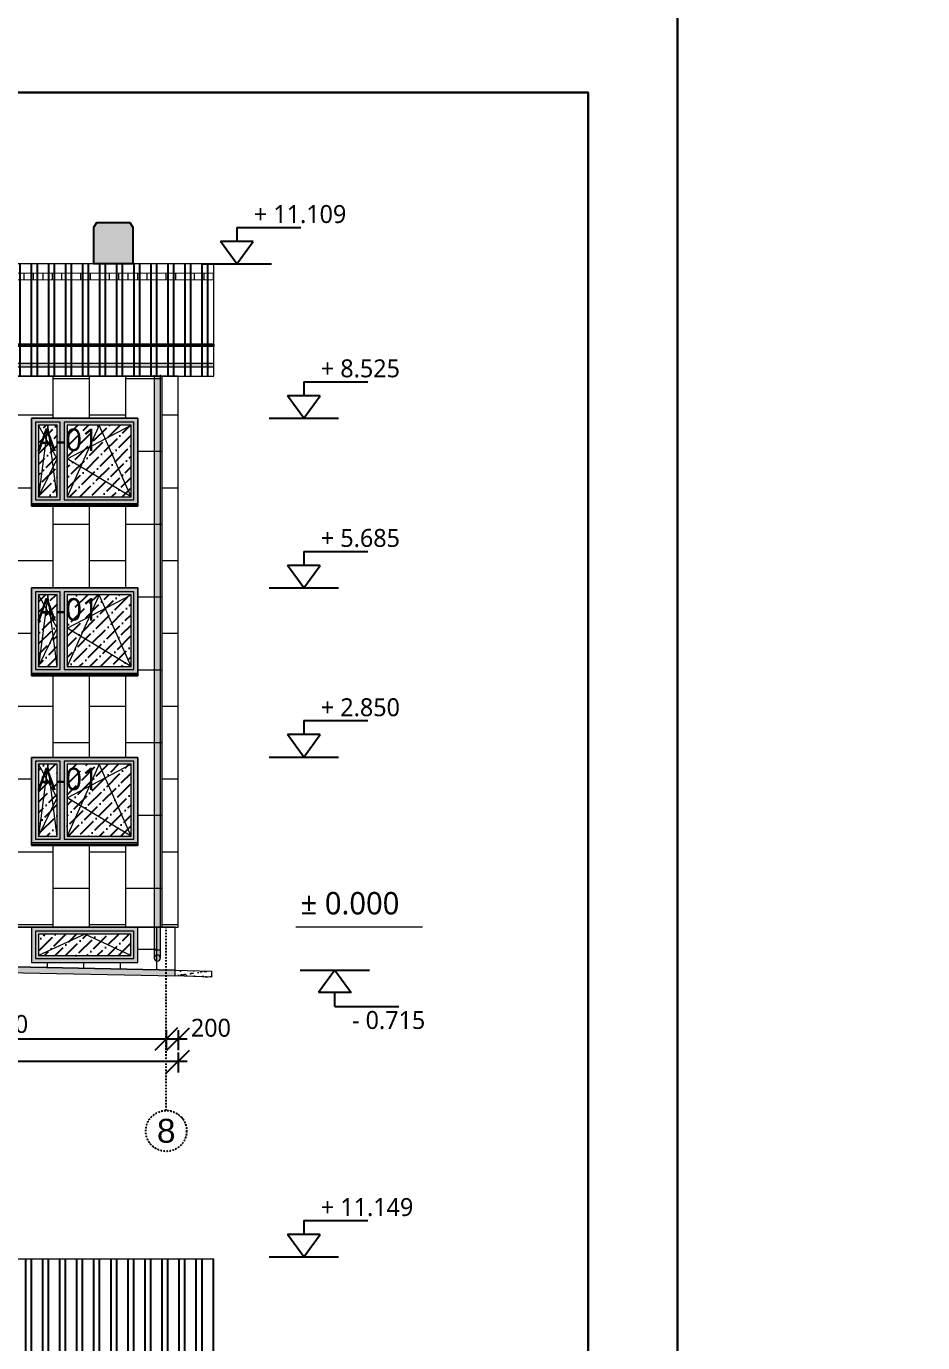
# Model space of a CAD drawing. Header units: millimetres. Extents: x 83708 to 840243643, y 645190 to 956201.
# Drawn here: x 354340 to 369355, y 800114 to 822158 of the extents above; entities that cross this region are included whole.
import ezdxf
from ezdxf import colors
from ezdxf.entities.mleader import LeaderData, LeaderLine
from ezdxf.math import Vec2, Vec3

# ---------------------------------------------------------------- set-up
doc = ezdxf.new("R2010")
doc.units = ezdxf.units.MM
doc.header["$PDMODE"] = 2
doc.header["$PDSIZE"] = 5
doc.linetypes.add('DASHDOTX2', pattern=[50.8, 25.4, -12.7, 0, -12.7])
for name, color, linetype in [('!ESP_Avatäited plaanil', 7, 'Continuous'), ('!ESP_Mõõt', 252, 'Continuous'), ('!ESP_Tekst', 7, 'Continuous'), ('!ESP_Teljed', 30, 'DASHDOTX2'), ('!ESP_Viited', 7, 'Continuous')]:
    doc.layers.add(name, color=color, linetype=linetype)
for name, color, linetype, lineweight in [('!ESP_AVATÄITED VAADETEL', 7, 'Continuous', 9), ('!ESP_Fassaad', 7, 'Continuous', 9), ('!ESP_Konstruktsioon lõikes', 7, 'Continuous', 30), ('!ESP_Tsementkiudplaat', 9, 'Continuous', 0), ('OL.OL. KOSTRUKTSIOONID', 7, 'Continuous', 0)]:
    doc.layers.add(name, color=color, linetype=linetype, lineweight=lineweight)
doc.layers.add('!ESP_no_print', color=252, linetype='Continuous', plot=False)
doc.layers.add('!ESP_Värvitoon_RR23', color=7, linetype='Continuous', true_color=0x45494e)
doc.layers.add('!ESP_Värvitoon_tumehall', color=7, linetype='Continuous', true_color=0x45494e)
doc.styles.add('Annotative', font='malgunsl.ttf', dxfattribs={"height": 2})
doc.styles.add('Arial', font='arial.ttf')
doc.dimstyles.new('Annotative', dxfattribs={"dimtxt": 2.5, "dimasz": 2.5, "dimexe": 1.25, "dimexo": 0.625, "dimtad": 1, "dimdec": 0, "dimrnd": 5, "dimtxsty": 'Annotative', "dimblk": 'OBLIQUE', "dimcen": 0, "dimdle": 1, "dimadec": 0, "dimazin": 0, "dimtfac": 1, "dimtdec": 0, "dimtmove": 0, "dimatfit": 3, "dimfxl": 1, "dimfxlon": 1, "dimarcsym": 1})

# ---------------------------------------------------------------- blocks, each defined once
blk = doc.blocks.new('A$Cccaf8551')
at = {"layer": '!ESP_Teljed'}
for points in [[(0, -3120), (0, 0)], [(5455, -3120), (5455, 0)], [(8175, -3120), (8175, 0)], [(21270, -3120), (21270, 0)], [(31760, -3120), (31760, 0)], [(34480, -3120), (34480, 0)], [(40000, -3120), (40000, 0)], [(18550, -3120), (18550, 0)]]:
    blk.add_lwpolyline(points, dxfattribs=at)
for centre in [(57, -3462), (5455, -3462), (8175, -3462), (18550, -3462), (21270, -3462), (31760, -3462), (34480, -3462), (40000, -3462)]:
    blk.add_circle(centre, 342, dxfattribs=at)
at = {"layer": '!ESP_Teljed', "char_height": 400, "width": 684.66, "attachment_point": 5, "style": 'Arial'}
for s, insert in [('{\\fArial|b0|i0|c186|p34;1}', (57, -3462)), ('2', (5455, -3462)), ('3', (8175, -3462)), ('4', (18550, -3462)), ('5', (21270, -3462)), ('6', (31760, -3462)), ('7', (34480, -3462)), ('8', (40000, -3462))]:
    blk.add_mtext(s, dxfattribs=dict(at, insert=insert))
blk = doc.blocks.new('väikeaken')
at = {"linetype": 'ByBlock'}
blk.add_wipeout([(-54592, 228105), (-56372, 228105), (-56372, 226630), (-54592, 226630)], dxfattribs=at)
blk.add_wipeout([(-54592, 228105), (-56372, 228105), (-56372, 226630), (-54592, 226630)])
blk.add_wipeout([(-56372, 228105), (-54592, 228105), (-54592, 226630), (-56372, 226630)], dxfattribs=at)
blk.add_wipeout([(-54592, 228105), (-56372, 228105), (-56372, 226630), (-54592, 226630)])
at = {"layer": '!ESP_Värvitoon_tumehall'}
h = blk.add_hatch(color=256, dxfattribs=at)
h.dxf.hatch_style = 1
h.paths.add_polyline_path([(-54592, 228105), (-56372, 228105), (-56372, 226673), (-54592, 226673)])
h.paths.add_polyline_path([(-54657, 228040), (-54657, 226738), (-55827, 226738), (-55827, 228040)], flags=16)
h.paths.add_polyline_path([(-54707, 227990), (-54707, 226788), (-55777, 226788), (-55777, 227990)], flags=0)
h.paths.add_polyline_path([(-55892, 228040), (-55892, 226738), (-56307, 226738), (-56307, 228040)], flags=16)
h.paths.add_polyline_path([(-55942, 227990), (-55942, 226788), (-56257, 226788), (-56257, 227990)], flags=0)
h.paths.add_polyline_path([(-56100, 227990), (-56051, 227622), (-55942, 227427), (-56257, 226788)], flags=0)
h.paths.add_polyline_path([(-55242, 227990), (-54707, 226788), (-55777, 227427), (-55406, 227622)], flags=0)
h = blk.add_hatch(color=256, dxfattribs=at)
h.dxf.hatch_style = 1
h.paths.add_polyline_path([(-55892, 228040), (-56307, 228040), (-56307, 226738), (-55892, 226738)])
h.paths.add_polyline_path([(-55942, 227990), (-55942, 226788), (-56257, 226788), (-56257, 227990)], flags=16)
h.paths.add_polyline_path([(-54657, 228040), (-55827, 228040), (-55827, 226738), (-54657, 226738)])
h.paths.add_polyline_path([(-54707, 227990), (-54707, 226788), (-55777, 226788), (-55777, 227990)], flags=16)
h = blk.add_hatch(color=256, dxfattribs=at)
h.dxf.hatch_style = 1
h.paths.add_polyline_path([(-54592, 226673), (-56372, 226673), (-56372, 226644), (-54592, 226644)])
h.paths.add_polyline_path([(-54592, 226644), (-56372, 226644), (-56372, 226630), (-54592, 226630)])
h = blk.add_hatch()
h.set_pattern_fill('ANSI36', color=256, scale=1000)
h.set_pattern_definition([(45, (-56312.02, 226834.15), (66.291, 243.068), [312.5, -62.5, 0, -62.5])])
h.paths.add_polyline_path([(-56257, 227990), (-55942, 227990), (-55942, 226789), (-56257, 226788)])
h.paths.add_polyline_path([(-55777, 227990), (-54707, 227990), (-54707, 226788), (-55777, 226788)])
at = {"layer": '!ESP_AVATÄITED VAADETEL'}
for points in [[(-54592, 226630), (-56372, 226630), (-56372, 228105), (-54592, 228105)], [(-56372, 226630), (-54592, 226630), (-54592, 228105), (-56372, 228105)], [(-56372, 226644), (-54592, 226644), (-54592, 228105), (-56372, 228105)], [(-56372, 226673), (-54592, 226673), (-54592, 228105), (-56372, 228105)], [(-56307, 226738), (-55892, 226738), (-55892, 228040), (-56307, 228040)], [(-56257, 226788), (-55942, 226788), (-55942, 227990), (-56257, 227990)], [(-55827, 226738), (-54657, 226738), (-54657, 228040), (-55827, 228040)], [(-55777, 226788), (-54707, 226788), (-54707, 227990), (-55777, 227990)], [(-56372, 226644), (-54592, 226644), (-54592, 226673), (-56372, 226673)], [(-56372, 226630), (-54592, 226630), (-54592, 226644), (-56372, 226644)]]:
    blk.add_lwpolyline(points, close=True, dxfattribs=at)
for points in [[(-56257, 226788), (-55942, 227427), (-56257, 227990)], [(-55942, 226788), (-56100, 227990), (-56257, 226788)]]:
    blk.add_lwpolyline(points, dxfattribs=at)
at = {"layer": '!ESP_AVATÄITED VAADETEL', "ltscale": 15}
for points in [[(-54707, 226788), (-55242, 227990), (-55777, 226788)], [(-54707, 226788), (-55777, 227427), (-54707, 227990)]]:
    blk.add_lwpolyline(points, dxfattribs=at)
blk = doc.blocks.new('A$Cbcc0dcf3')
at = {"linetype": 'ByBlock'}
blk.add_wipeout([(0, 0), (1780, 0), (1780, -590), (0, -590)], dxfattribs=at)
at = {"layer": '!ESP_AVATÄITED VAADETEL'}
blk.add_lwpolyline([(0, 0), (0, -590), (1780, -590), (1780, 0)], close=True, dxfattribs=at)
blk.add_wipeout([(1780, 0), (0, 0), (0, -590), (1780, -590)])
at = {"layer": '!ESP_Värvitoon_tumehall'}
h = blk.add_hatch(color=256, dxfattribs=at)
h.dxf.hatch_style = 1
h.paths.add_polyline_path([(1780, 0), (0, 0), (0, -590), (1780, -590)])
h.paths.add_polyline_path([(1714, -66), (1714, -524), (66, -524), (66, -66)], flags=16)
h.paths.add_polyline_path([(1664, -116), (1664, -474), (116, -474), (116, -116)], flags=0)
h = blk.add_hatch(color=256, dxfattribs=at)
h.dxf.hatch_style = 1
h.paths.add_polyline_path([(1714, -66), (66, -66), (66, -524), (1714, -524)])
h.paths.add_polyline_path([(1664, -116), (1664, -474), (116, -474), (116, -116)], flags=16)
h = blk.add_hatch()
h.set_pattern_fill('ANSI36', color=256, scale=1000)
h.set_pattern_definition([(45, (564, -1272.17), (66.291, 243.068), [312.5, -62.5, 0, -62.5])])
h.paths.add_polyline_path([(1664, -116), (116, -116), (116, -474), (1664, -474)])
at = {"layer": '!ESP_AVATÄITED VAADETEL'}
for points in [[(1780, 0), (0, 0), (0, -590), (1780, -590)], [(1714, -66), (66, -66), (66, -524), (1714, -524)], [(1664, -116), (116, -116), (116, -474), (1664, -474)]]:
    blk.add_lwpolyline(points, close=True, dxfattribs=at)
blk.add_lwpolyline([(1664, -474), (890, -116), (116, -474)], dxfattribs=at)
blk = doc.blocks.new('*U930')
at = {"color": 150, "linetype": 'Continuous'}
blk.add_line((0, 0), (-7.75, 0), dxfattribs=at)
at = {"color": 251, "linetype": 'Continuous'}
for p, q in [((-3.88, 0), (-5.7, -2.51)), ((-3.88, 0), (-2.05, -2.51)), ((-5.7, -2.51), (-2.05, -2.51)), ((-3.88, -4.07), (-3.88, -2.51)), ((-3.88, -4.07), (-11.02, -4.07))]:
    blk.add_line(p, q, dxfattribs=at)
at = {"color": 7, "style": 'Annotative'}
blk.add_attdef('-KÕRGUSMÄRK', (-5.79, -6.57), '', height=2, dxfattribs=at)
blk = doc.blocks.new('*U933')
at = {"color": 251, "linetype": 'Continuous'}
for p, q in [((-3.88, 4.07), (-11.02, 4.07)), ((-3.88, 4.07), (-3.88, 2.51)), ((-3.88, 0), (-5.7, 2.51)), ((-5.7, 2.51), (-2.05, 2.51)), ((-3.88, 0), (-2.05, 2.51))]:
    blk.add_line(p, q, dxfattribs=at)
at = {"color": 150, "linetype": 'Continuous'}
blk.add_line((0, 0), (-7.75, 0), dxfattribs=at)
at = {"color": 7, "style": 'Annotative'}
blk.add_attdef('+KÕRGUSMÄRK', (-5.79, 4.57), '', height=2, dxfattribs=at)
blk = doc.blocks.new('*U936')
at = {"color": 251, "linetype": 'Continuous'}
for p, q in [((-3.88, 4.07), (-11.02, 4.07)), ((-3.88, 4.07), (-3.88, 2.51)), ((-3.88, 0), (-5.7, 2.51)), ((-5.7, 2.51), (-2.05, 2.51)), ((-3.88, 0), (-2.05, 2.51))]:
    blk.add_line(p, q, dxfattribs=at)
at = {"color": 150, "linetype": 'Continuous'}
blk.add_line((0, 0), (-7.75, 0), dxfattribs=at)
at = {"color": 7, "style": 'Annotative'}
blk.add_attdef('+KÕRGUSMÄRK', (-5.79, 4.57), '', height=2, dxfattribs=at)
blk = doc.blocks.new('*U939')
at = {"color": 251, "linetype": 'Continuous'}
for p, q in [((-3.88, 4.07), (-11.02, 4.07)), ((-3.88, 4.07), (-3.88, 2.51)), ((-3.88, 0), (-5.7, 2.51)), ((-5.7, 2.51), (-2.05, 2.51)), ((-3.88, 0), (-2.05, 2.51))]:
    blk.add_line(p, q, dxfattribs=at)
at = {"color": 150, "linetype": 'Continuous'}
blk.add_line((0, 0), (-7.75, 0), dxfattribs=at)
at = {"color": 7, "style": 'Annotative'}
blk.add_attdef('+KÕRGUSMÄRK', (-5.79, 4.57), '', height=2, dxfattribs=at)
blk = doc.blocks.new('*U942')
at = {"color": 251, "linetype": 'Continuous'}
for p, q in [((-3.88, 4.07), (-11.02, 4.07)), ((-3.88, 4.07), (-3.88, 2.51)), ((-3.88, 0), (-5.7, 2.51)), ((-5.7, 2.51), (-2.05, 2.51)), ((-3.88, 0), (-2.05, 2.51))]:
    blk.add_line(p, q, dxfattribs=at)
at = {"color": 150, "linetype": 'Continuous'}
blk.add_line((0, 0), (-7.75, 0), dxfattribs=at)
at = {"color": 7, "style": 'Annotative'}
blk.add_attdef('+KÕRGUSMÄRK', (-5.79, 4.57), '', height=2, dxfattribs=at)
blk = doc.blocks.new('*U948')
at = {"color": 251, "linetype": 'Continuous'}
for p, q in [((-3.88, 4.07), (-11.02, 4.07)), ((-3.88, 4.07), (-3.88, 2.51)), ((-3.88, 0), (-5.7, 2.51)), ((-5.7, 2.51), (-2.05, 2.51)), ((-3.88, 0), (-2.05, 2.51))]:
    blk.add_line(p, q, dxfattribs=at)
at = {"color": 150, "linetype": 'Continuous'}
blk.add_line((0, 0), (-7.75, 0), dxfattribs=at)
at = {"color": 7, "style": 'Annotative'}
blk.add_attdef('+KÕRGUSMÄRK', (-5.79, 4.57), '', height=2, dxfattribs=at)
blk = doc.blocks.new('_Oblique')
at = {"color": 0, "linetype": 'ByBlock', "lineweight": -2}
blk.add_line((-0.5, -0.5), (0.5, 0.5), dxfattribs=at)
blk = doc.blocks.new('*D978')
at = {"layer": '!ESP_Mõõt', "color": 0, "lineweight": -2, "transparency": 16777216}
for p, q in [((351164, 805350), (351164, 805013)), ((356684, 805350), (356684, 805013)), ((351014, 805200), (356834, 805200))]:
    blk.add_line(p, q, dxfattribs=at)
at = {"layer": 'Defpoints', "color": 0, "transparency": 16777216}
for p in [(351164, 805999), (356684, 805763), (356684, 805200)]:
    blk.add_point(p, dxfattribs=at)
at = {"layer": '!ESP_Mõõt', "color": 0, "lineweight": -2, "transparency": 16777216, "xscale": 375, "yscale": 375, "zscale": 375, "rotation": 180}
blk.add_blockref('_Oblique', (351164, 805200), dxfattribs=at)
at = {"layer": '!ESP_Mõõt', "color": 0, "lineweight": -2, "transparency": 16777216, "xscale": 375, "yscale": 375, "zscale": 375}
blk.add_blockref('_Oblique', (356684, 805200), dxfattribs=at)
at = {"layer": '!ESP_Mõõt', "color": 0, "transparency": 16777216, "insert": (353924, 805449), "char_height": 300, "attachment_point": 5, "style": 'Annotative'}
blk.add_mtext('5520', dxfattribs=at)
blk = doc.blocks.new('*D979')
at = {"layer": '!ESP_Mõõt', "color": 0, "lineweight": -2, "transparency": 16777216}
for p, q in [((357034, 804824), (316334, 804824)), ((316484, 804974), (316484, 804636)), ((356884, 804974), (356884, 804636))]:
    blk.add_line(p, q, dxfattribs=at)
at = {"layer": 'Defpoints', "color": 0, "transparency": 16777216}
for p in [(316484, 806746), (356884, 806746), (316484, 804824)]:
    blk.add_point(p, dxfattribs=at)
at = {"layer": '!ESP_Mõõt', "color": 0, "lineweight": -2, "transparency": 16777216, "xscale": 375, "yscale": 375, "zscale": 375, "rotation": 180}
blk.add_blockref('_Oblique', (316484, 804824), dxfattribs=at)
at = {"layer": '!ESP_Mõõt', "color": 0, "lineweight": -2, "transparency": 16777216, "xscale": 375, "yscale": 375, "zscale": 375}
blk.add_blockref('_Oblique', (356884, 804824), dxfattribs=at)
at = {"layer": '!ESP_Mõõt', "color": 0, "transparency": 16777216, "insert": (336684, 805072), "char_height": 300, "attachment_point": 5, "style": 'Annotative'}
blk.add_mtext('40400', dxfattribs=at)
blk = doc.blocks.new('*D981')
at = {"layer": '!ESP_Mõõt', "color": 0, "lineweight": -2, "transparency": 16777216}
for p, q in [((356684, 805350), (356684, 805013)), ((356884, 805350), (356884, 805013)), ((356534, 805200), (357034, 805200))]:
    blk.add_line(p, q, dxfattribs=at)
at = {"layer": 'Defpoints', "color": 0, "transparency": 16777216}
for p in [(356884, 806746), (356684, 805763), (356884, 805200)]:
    blk.add_point(p, dxfattribs=at)
at = {"layer": '!ESP_Mõõt', "color": 0, "lineweight": -2, "transparency": 16777216, "xscale": 375, "yscale": 375, "zscale": 375, "rotation": 180}
blk.add_blockref('_Oblique', (356684, 805200), dxfattribs=at)
at = {"layer": '!ESP_Mõõt', "color": 0, "lineweight": -2, "transparency": 16777216, "xscale": 375, "yscale": 375, "zscale": 375}
blk.add_blockref('_Oblique', (356884, 805200), dxfattribs=at)
at = {"layer": '!ESP_Mõõt', "color": 0, "transparency": 16777216, "insert": (357432, 805386), "char_height": 300, "attachment_point": 5, "style": 'Annotative'}
blk.add_mtext('200', dxfattribs=at)
blk = doc.blocks.new('A$C98751b2c')
at = {"layer": '!ESP_Värvitoon_tumehall'}
h = blk.add_hatch(color=256, dxfattribs=at)
h.dxf.hatch_style = 1
h.paths.add_polyline_path([(41600, 381), (0, 381), (0, 359), (41600, 359)])
h = blk.add_hatch(color=256, dxfattribs=at)
h.dxf.hatch_style = 1
h.paths.add_polyline_path([(41600, 0), (41600, 59), (0, 59), (0, 0)])
at = {"layer": '!ESP_Fassaad'}
for points in [[(41600, 0), (41600, 59), (0, 59), (0, 0)], [(41600, 0), (0, 0)]]:
    blk.add_lwpolyline(points, dxfattribs=at)
blk.add_lwpolyline([(0, 359), (41600, 359), (41600, 381), (0, 381)], close=True)
blk = doc.blocks.new('A$Caf321434')
at = {"layer": '!ESP_Värvitoon_tumehall'}
h = blk.add_hatch(color=256, dxfattribs=at)
h.dxf.hatch_style = 1
h.paths.add_polyline_path([(46, -9821, 1), (-54, -9821, 1)])
h.paths.add_polyline_path([(46, -9821), (46, -9687), (-54, -9687), (-54, -9728), (-54, -9821, -1)])
h.paths.add_polyline_path([(-54, -9687), (46, -9687), (46, -1205), (46, -449), (46, -59, -0.383483), (-54, -52), (-54, -373), (-54, -1129)])
at = {"layer": '!ESP_Fassaad'}
for points in [[(-54, -52), (-54, -373), (-54, -1129), (-54, -9728)], [(46, -59), (46, -449), (46, -1205), (46, -9687)], [(-54, -9687), (46, -9687)], [(46, -9687), (46, -9821)], [(-54, -9728), (-54, -9821)]]:
    blk.add_lwpolyline(points, dxfattribs=at)
at = {"lineweight": 0}
blk.add_circle((-4, -9821), 50, dxfattribs=at)
blk = doc.blocks.new('_Dot')
at = {"color": 0, "linetype": 'ByBlock', "lineweight": -2}
blk.add_line((-0.5, 0), (-1, 0), dxfattribs=at)
at = {"color": 0, "linetype": 'ByBlock', "const_width": 0.5}
blk.add_lwpolyline([(-0.25, 0, 1), (0.25, 0, 1)], format="xyb", close=True, dxfattribs=at)

msp = doc.modelspace()

# ---------------------------------------------------------------- hatches: boundary and pattern name
at = {"layer": '!ESP_Avatäited plaanil'}
h = msp.add_hatch(color=256, dxfattribs=at)
h.dxf.hatch_style = 1
h.set_gradient(color1=(199, 200, 202), color2=(99, 100, 102))
h.paths.add_polyline_path([(356121.7, 818178.9), (355471.7, 818178.9), (355471.7, 818792.4), (355521.7, 818872.4), (356071.7, 818872.4), (356121.7, 818792.4)])
at = {"layer": '!ESP_Tsementkiudplaat', "true_color": 0xc7c8ca}
h = msp.add_hatch(dxfattribs=at)
h.set_pattern_fill('AR-B816', color=9, scale=3, angle=90)
h.paths.add_polyline_path([(356883.7, 816300.9), (316483.7, 816300.9), (316483.7, 807069.8), (322138.7, 807069.8), (322138.7, 808556), (322038.9, 808556), (322038.9, 809026), (324958.8, 809026.3), (324958.7, 808556), (324858.8, 808556), (324858.7, 807069.8), (334003.4, 807069.8), (335233.7, 807069.8), (335233.8, 808556), (335133.9, 808556), (335134, 809026), (338053.9, 809026.3), (338053.8, 808556), (337953.8, 808556), (337953.7, 807069.8), (348443.8, 807069.8), (348443.8, 808556), (348343.9, 808556), (348344.1, 809026.2), (351264, 809026.2), (351263.9, 808556), (351163.8, 808556), (351163.8, 807069.8), (356883.7, 807069.8)])
at = {"layer": '!ESP_Tsementkiudplaat', "true_color": 0x939598}
h = msp.add_hatch(dxfattribs=at)
h.set_pattern_fill('AR-B816', color=252, scale=3, angle=90)
h.set_pattern_definition([(90, (-481675.3, -54665.3), (-609.6, 4e-14), []), (180, (-481675.3, -54665.3), (-609.6, -609.6), [609.6, -609.6])])
h.paths.add_polyline_path([(322138.7, 807069.8), (316533.7, 807069.8), (316533.8, 806449.8), (322138.7, 806469.8)])
h.paths.add_polyline_path([(335233.7, 807069.8), (324858.7, 807069.8), (324858.7, 806469.8), (335233.7, 806469.8)])
h.paths.add_polyline_path([(348443.8, 807069.8), (337953.7, 807069.8), (337953.7, 806469.8), (348443.8, 806469.8)])
h.paths.add_polyline_path([(356833.7, 807069.8), (351163.8, 807069.8), (351163.8, 806469.8), (356833.7, 806354.8)])
at = {"layer": '!ESP_Värvitoon_RR23', "true_color": 0x000000}
h = msp.add_hatch(dxfattribs=at)
h.set_pattern_fill('ANSI32', color=18, scale=30, angle=45)
h.set_pattern_definition([(90, (-481675.35, -104995.34), (-285.75, 0), []), (90, (-481580.1, -104900.1), (-285.75, 0), [])])
h.paths.add_polyline_path([(357483.7, 818178.9), (315883.7, 818178.9), (315883.7, 816300.9), (357483.7, 816300.9)])
h = msp.add_hatch(dxfattribs=at)
h.set_pattern_fill('ANSI32', color=18, scale=30, angle=45)
h.paths.add_polyline_path([(357483.7, 801510.2), (315883.7, 801510.2), (315883.7, 799470), (357483.7, 799470)])
at = {"lineweight": 0, "true_color": 0x636466}
h = msp.add_hatch(dxfattribs=at)
h.set_pattern_fill('AR-CONC', color=251)
h.set_pattern_definition([(50, (-481372.53, -149385.34), (182.184669, -15.939086), [19.05, -209.55]), (355, (-481372.53, -149385.34), (-35.243421, 191.056845), [15.24, -167.640584]), (100.451445, (-481357.35, -149386.67), (146.941247, 175.117752), [16.19001, -178.090245]), (46.1842, (-481372.53, -149334.54), (271.07904, -42.042328), [28.575, -314.325]), (96.635558, (-481349.94, -149338.05), (237.404134, 247.426125), [24.285023, -267.13561]), (351.18415, (-481372.53, -149334.54), (237.404134, 247.426125), [22.85997, -251.45973]), (21, (-481347.13, -149347.24), (151.614391, -102.265198), [19.05, -209.55]), (326, (-481347.13, -149347.24), (61.802028, 184.187966), [15.24, -167.64]), (71.451445, (-481334.5, -149355.76), (213.41642, 81.92277), [16.19001, -178.089938]), (37.5, (-481372.53, -149385.34), (3.0886033, 84.555039), [0, -165.608, 0, -170.18, 0, -168.275]), (7.5, (-481372.53, -149385.34), (66.8196625, 100.180575), [0, -97.028, 0, -161.798, 0, -64.135]), (327.5, (-481429.17, -149385.34), (135.590595, -5.728744), [0, -63.5, 0, -198.12, 0, -262.89]), (317.5, (-481454.57, -149385.34), (148.129181, 25.426491), [0, -82.55, 0, -131.572, 0, -186.69])])
h.paths.add_polyline_path([(356833.8, 806354.8), (356833.8, 806254.8), (357441.4, 806234.8), (357441.4, 806334.8)])
at = {"layer": 'OL.OL. KOSTRUKTSIOONID'}
h = msp.add_hatch(dxfattribs=at)
h.set_pattern_fill('LINE', color=256, scale=50, angle=90)
h.set_pattern_definition([(90, (-481675.35, -105062.44), (-158.75, 1e-14), [])])
h.paths.add_polyline_path([(315883.7, 817916), (357483.7, 817914.9), (357483.7, 818020.3), (315883.7, 818021.3)])

# ---------------------------------------------------------------- linework, layer by layer
at = {"layer": '!ESP_Avatäited plaanil'}
msp.add_lwpolyline([(356121.7, 818178.9), (355471.7, 818178.9), (355471.7, 818792.4), (355521.7, 818872.4), (356071.7, 818872.4), (356121.7, 818792.4)], close=True, dxfattribs=at)
at = {"layer": '!ESP_Fassaad'}
for points in [[(315883.7, 816300.9), (357483.7, 816300.9), (357483.7, 818178.9), (315883.7, 818178.9)], [(315883.7, 799470), (357483.7, 799470), (357483.7, 801510.2), (315883.7, 801510.2)]]:
    msp.add_lwpolyline(points, close=True, dxfattribs=at)
for points in [[(357283.7, 818178.9), (351436.5, 818178.9)], [(351163.8, 807069.8), (356883.7, 807069.8), (356883.7, 816300.9), (316483.7, 816300.9), (316483.7, 807069.8), (322128.2, 807069.8)], [(360977.3, 807069.8), (358855.7, 807069.8)], [(356833.8, 806354.8), (357441.4, 806334.8), (357441.4, 806234.8), (356833.8, 806254.8), (356833.8, 806354.8)]]:
    msp.add_lwpolyline(points, dxfattribs=at)
at = {"layer": '!ESP_Konstruktsioon lõikes', "lineweight": 20}
msp.add_lwpolyline([(315883.7, 817916), (357483.7, 817914.9), (357483.7, 818020.3), (315883.7, 818021.3)], close=True, dxfattribs=at)
at = {"layer": '!ESP_no_print'}
for points in [[(302249.6, 778000.6), (365249.6, 778000.6), (365249.6, 822550.6), (302249.6, 822550.6)], [(302249.6, 822550.6), (365249.6, 822550.6), (365249.6, 778000.6), (302249.6, 778000.6)], [(305249.6, 779500.6), (363749.6, 779500.6), (363749.6, 821050.6), (305249.6, 821050.6)], [(305249.6, 821050.6), (363749.6, 821050.6), (363749.6, 779500.6), (305249.6, 779500.6)]]:
    msp.add_lwpolyline(points, close=True, dxfattribs=at)

# ---------------------------------------------------------------- block references
at = {"layer": '!ESP_Mõõt', "linetype": 'Continuous'}
ref = msp.add_blockref('*U933', (357283.7, 818178.9), dxfattribs=dict(at, xscale=-150, yscale=150, zscale=150))
ref.add_attrib('+KÕRGUSMÄRK', '+ 11.109', (358152.4, 818864.4), dxfattribs={"layer": '0', "color": 7, "height": 300, "style": 'Annotative'})
ref = msp.add_blockref('*U936', (358405.9, 815594.8), dxfattribs=dict(at, xscale=-150, yscale=150, zscale=150))
ref.add_attrib('+KÕRGUSMÄRK', '+ 8.525', (359274.6, 816280.3), dxfattribs={"layer": '0', "color": 7, "height": 300, "style": 'Annotative'})
ref = msp.add_blockref('*U939', (358405.9, 812754.8), dxfattribs=dict(at, xscale=-150, yscale=150, zscale=150))
ref.add_attrib('+KÕRGUSMÄRK', '+ 5.685', (359274.6, 813440.3), dxfattribs={"layer": '0', "color": 7, "height": 300, "style": 'Annotative'})
ref = msp.add_blockref('*U942', (358405.9, 809919.8), dxfattribs=dict(at, xscale=-150, yscale=150, zscale=150))
ref.add_attrib('+KÕRGUSMÄRK', '+ 2.850', (359274.6, 810605.3), dxfattribs={"layer": '0', "color": 7, "height": 300, "style": 'Annotative'})
ref = msp.add_blockref('*U930', (358927.4, 806354.8), dxfattribs=dict(at, xscale=-150, yscale=150, zscale=150))
ref.add_attrib('-KÕRGUSMÄRK', '- 0.715', (359796.1, 805367.9), dxfattribs={"layer": '0', "color": 7, "height": 300, "style": 'Annotative'})
ref = msp.add_blockref('*U948', (358405.9, 801550.2), dxfattribs=dict(at, xscale=-150, yscale=150, zscale=150))
ref.add_attrib('+KÕRGUSMÄRK', '+ 11.149', (359274.6, 802235.7), dxfattribs={"layer": '0', "color": 7, "height": 300, "style": 'Annotative'})
at = {"lineweight": 0}
for name, p in [('A$C98751b2c', (315883.7, 816450.4)), ('A$Cccaf8551', (316683.7, 807121.7))]:
    msp.add_blockref(name, p, dxfattribs=at)
at = {"lineweight": 0, "xscale": -1}
msp.add_blockref('A$Caf321434', (356529.4, 816376), dxfattribs=at)

# ---------------------------------------------------------------- texts
at = {"layer": '!ESP_Tekst', "char_height": 375, "style": 'Annotative'}
for s, insert, width, attachment_point in [('{\\fMalgun Gothic Semilight|b0|i0|c0|p34;A-02}', (354676.9, 815416.5), 1016.405, 1), ('%%P 0.000', (359761.6, 807660.8), 5934.326, 2)]:
    msp.add_mtext(s, dxfattribs=dict(at, insert=insert, width=width, attachment_point=attachment_point))

# ---------------------------------------------------------------- dimensions: what is measured, and where the dimension line sits
at = {"layer": '!ESP_Mõõt'}
dim = msp.add_linear_dim(base=(356883.7, 805200.4), p1=(356683.7, 805763), p2=(356883.7, 806745.7), dimstyle='Annotative', dxfattribs=at)
dim.commit()
dim.dimension.update_dxf_attribs({"geometry": '*D981', "text_midpoint": (357432.5, 805136.9), "dimtype": 160})
dim = msp.add_linear_dim(base=(356683.7, 805200.4), p1=(351163.8, 805998.6), p2=(356683.7, 805763), dimstyle='Annotative', dxfattribs=at)
dim.commit()
dim.dimension.update_dxf_attribs({"geometry": '*D978', "text_midpoint": (353923.7, 805449.4)})

# ---------------------------------------------------------------- leaders
at = {"layer": '!ESP_Tekst'}
ml = msp.add_multileader_mtext('Standard', dxfattribs=at)
ml.set_content('TINGMÄRGID:', color=256, style='Annotative')
ml.set_leader_properties()
ml.build(insert=Vec2(0, 0))
ml.multileader.update_dxf_attribs({"leader_type": 0, "has_dogleg": 0, "text_left_attachment_type": 5, "text_right_attachment_type": 5, "dogleg_length": 0.036, "arrow_head_size": 0, "scale": 100})
ctx = ml.context
ctx.base_point, ctx.scale, ctx.char_height, ctx.arrow_head_size, ctx.landing_gap_size, ctx.plane_origin = Vec3(241429.2, 800291.9), 100, 250, 0, 0.9, Vec3(243080.3, 800210.9)
ctx.left_attachment, ctx.right_attachment = 5, 5
notes = []
notes.append((ctx, [(1, (1, 1, 0), (243558, 800291.9), (-1, 0), 3.6, [(0, [(243254.6, 800291.9)], 0, [])])]))
ctx.mtext.insert, ctx.mtext.width, ctx.mtext.flow_direction = Vec3(241430.1, 800642.9), 8400003.837, 5
at = {"layer": '!ESP_Viited'}
ml = msp.add_multileader_mtext('Standard', dxfattribs=at)
ml.set_content('Rõdu \\Pvundamendi  sõlm', color=256, style='Annotative')
ml.set_leader_properties()
ml.build(insert=Vec2(0, 0))
ml.multileader.update_dxf_attribs({"text_left_attachment_type": 5, "text_right_attachment_type": 5, "dogleg_length": 0.5, "arrow_head_size": 250, "scale": 100})
ctx = ml.context
ctx.base_point, ctx.scale, ctx.char_height, ctx.arrow_head_size, ctx.landing_gap_size, ctx.plane_origin = Vec3(253027.6, 801391.7), 100, 250, 250, 0, Vec3(257037.1, 801490.9)
ctx.left_attachment, ctx.right_attachment = 5, 5
notes.append((ctx, [(1, (1, 1, 0), (255865.5, 801391.7), (-1, 0), 50, [(0, [(257559.1, 805144.7)], 0, [])])]))
ctx.mtext.insert, ctx.mtext.width, ctx.mtext.defined_height, ctx.mtext.flow_direction = Vec3(253027.6, 802136.9), 4214.464, 1146.3, 5
for ctx, leaders in notes:
    for number, flags, end, landing, length, lines in leaders:
        leader = LeaderData()
        leader.index, (leader.has_last_leader_line, leader.has_dogleg_vector, leader.attachment_direction) = number, flags
        leader.last_leader_point, leader.dogleg_vector, leader.dogleg_length = Vec3(end), Vec3(landing), length
        for number, points, colour, breaks in lines:
            line = LeaderLine()
            line.index, line.vertices, line.color, line.breaks = number, Vec3.list(points), colors.encode_raw_color(colour), breaks
            leader.lines.append(line)
        ctx.leaders.append(leader)

# ---------------------------------------------------------------- next in the draw order: block references
for p in [(410800.7, 587489.5), (410800.7, 584649.5), (410800.7, 581809.5)]:
    msp.add_blockref('väikeaken', p)
at = {"lineweight": 0}
msp.add_blockref('A$Cbcc0dcf3', (354428.7, 807069.8), dxfattribs=at)

# ---------------------------------------------------------------- next in the draw order: hatches: boundary and pattern name
at = {"lineweight": 0, "true_color": 0x636466}
h = msp.add_hatch(dxfattribs=at)
h.set_pattern_fill('AR-CONC', color=251)
h.set_pattern_definition([(50, (-481675.35, -149290.34), (182.184669, -15.939086), [19.05, -209.55]), (355, (-481675.35, -149290.34), (-35.243421, 191.056845), [15.24, -167.640584]), (100.451445, (-481660.17, -149291.67), (146.941247, 175.117752), [16.19001, -178.090245]), (46.1842, (-481675.35, -149239.54), (271.07904, -42.042328), [28.575, -314.325]), (96.635558, (-481652.76, -149243.05), (237.404134, 247.426125), [24.285023, -267.13561]), (351.18415, (-481675.35, -149239.54), (237.404134, 247.426125), [22.85997, -251.45973]), (21, (-481649.95, -149252.24), (151.614391, -102.265198), [19.05, -209.55]), (326, (-481649.95, -149252.24), (61.802028, 184.187966), [15.24, -167.64]), (71.451445, (-481637.32, -149260.76), (213.41642, 81.92277), [16.19001, -178.089938]), (37.5, (-481675.35, -149290.34), (3.0886033, 84.555039), [0, -165.608, 0, -170.18, 0, -168.275]), (7.5, (-481675.35, -149290.34), (66.8196625, 100.180575), [0, -97.028, 0, -161.798, 0, -64.135]), (327.5, (-481731.99, -149290.34), (135.590595, -5.728744), [0, -63.5, 0, -198.12, 0, -262.89]), (317.5, (-481757.39, -149290.34), (148.129181, 25.426491), [0, -82.55, 0, -131.572, 0, -186.69])])
h.paths.add_polyline_path([(351163.8, 806469.8), (356683.7, 806357.9), (356683.7, 806257.9), (351163.8, 806369.8)])
h.paths.add_polyline_path([(356683.7, 806357.9), (356833.8, 806354.8), (356833.8, 806254.8), (356683.7, 806257.9)])

# ---------------------------------------------------------------- next in the draw order: linework, layer by layer
at = {"layer": '!ESP_Fassaad'}
for points in [[(324858.7, 807069.8), (335233.7, 807069.8), (335233.8, 808556), (335133.9, 808556), (335134, 809026), (338053.9, 809026.3), (338053.8, 808556), (337953.8, 808556), (337953.7, 807069.8), (348443.8, 807069.8), (348443.8, 808556), (348343.9, 808556), (348344.1, 809026.2), (351264, 809026.2), (351263.9, 808556), (351163.8, 808556), (351163.8, 807069.8), (356883.7, 807069.8), (356883.7, 816300.9), (316483.7, 816300.9)], [(351163.8, 806469.8), (351163.8, 806369.8), (356833.8, 806254.8), (356833.8, 806354.8), (351163.8, 806469.8)]]:
    msp.add_lwpolyline(points, dxfattribs=at)
msp.add_lwpolyline([(351239.2, 807069.8), (351163.8, 807069.8), (351163.8, 806469.8), (356833.7, 806354.8), (356833.7, 807069.8), (351752.2, 807069.8)], close=True, dxfattribs=at)

# ---------------------------------------------------------------- next in the draw order: texts
at = {"layer": '!ESP_Tekst', "char_height": 375, "width": 1016.405, "attachment_point": 1, "style": 'Annotative'}
for insert in [(354524.6, 815421.8), (354524.6, 812581.8), (354524.6, 809741.8)]:
    msp.add_mtext('A-01', dxfattribs=dict(at, insert=insert))

# ---------------------------------------------------------------- next in the draw order: dimensions: what is measured, and where the dimension line sits
at = {"layer": '!ESP_Mõõt'}
dim = msp.add_linear_dim(base=(316483.7, 804823.5), p1=(356883.7, 806745.7), p2=(316483.7, 806745.7), dimstyle='Annotative', dxfattribs=at)
dim.commit()
dim.dimension.update_dxf_attribs({"geometry": '*D979', "text_midpoint": (336683.7, 805072.5)})

# ---------------------------------------------------------------- next in the draw order: leaders
at = {"layer": '!ESP_Viited'}
ml = msp.add_multileader_mtext('Standard', dxfattribs=at)
ml.set_content('5', color=256, style='Annotative')
ml.set_leader_properties()
ml.set_arrow_properties(name='DOT')
ml.build(insert=Vec2(0, 0))
ml.multileader.update_dxf_attribs({"has_text_frame": 1, "text_left_attachment_type": 5, "text_right_attachment_type": 5, "dogleg_length": 0, "arrow_head_size": 150, "scale": 150})
ctx = ml.context
ctx.base_point, ctx.scale, ctx.char_height, ctx.arrow_head_size, ctx.landing_gap_size, ctx.plane_origin = Vec3(322820.6, 803494), 150, 375, 150, 150, Vec3(323055.8, 805250.9)
ctx.left_attachment, ctx.right_attachment, ctx.text_align_type = 5, 5, 1
notes = []
notes.append((ctx, [(0, (1, 1, 0), (322820.6, 803494), (1, 0), 0, [(0, [(322665.9, 808831.1)], 0, [])])]))
ctx.mtext.insert, ctx.mtext.width, ctx.mtext.alignment, ctx.mtext.line_spacing_factor, ctx.mtext.flow_direction = Vec3(323070.8, 803944), 461.653, 2, 0.3, 5
ml = msp.add_multileader_mtext('Standard', dxfattribs=at)
ml.set_content('9', color=256, style='Annotative')
ml.set_leader_properties()
ml.set_arrow_properties(name='DOT')
ml.build(insert=Vec2(0, 0))
ml.multileader.update_dxf_attribs({"has_text_frame": 1, "text_left_attachment_type": 5, "text_right_attachment_type": 5, "dogleg_length": 0, "arrow_head_size": 150, "scale": 150})
ctx = ml.context
ctx.base_point, ctx.scale, ctx.char_height, ctx.arrow_head_size, ctx.landing_gap_size, ctx.plane_origin = Vec3(345383.5, 803644.1), 150, 375, 150, 150, Vec3(345618.7, 807166.1)
ctx.left_attachment, ctx.right_attachment, ctx.text_align_type = 5, 5, 1
notes.append((ctx, [(0, (1, 1, 0), (345383.5, 803644.1), (1, 0), 0, [(0, [(345385.6, 808521.7)], 0, [])])]))
ctx.mtext.insert, ctx.mtext.width, ctx.mtext.alignment, ctx.mtext.line_spacing_factor, ctx.mtext.flow_direction = Vec3(345647.3, 804100.5), 375.784, 2, 0.3, 5
ml = msp.add_multileader_mtext('Standard', dxfattribs=at)
ml.set_content('8', color=256, style='Annotative')
ml.set_leader_properties()
ml.set_arrow_properties(name='DOT')
ml.build(insert=Vec2(0, 0))
ml.multileader.update_dxf_attribs({"has_text_frame": 1, "text_left_attachment_type": 5, "text_right_attachment_type": 5, "dogleg_length": 0, "arrow_head_size": 150, "scale": 150})
ctx = ml.context
ctx.base_point, ctx.scale, ctx.char_height, ctx.arrow_head_size, ctx.landing_gap_size, ctx.plane_origin = Vec3(336771.5, 803713), 150, 375, 150, 150, Vec3(337006.7, 805470)
ctx.left_attachment, ctx.right_attachment, ctx.text_align_type = 5, 5, 1
notes.append((ctx, [(0, (1, 1, 0), (336771.5, 803713), (1, 0), 0, [(0, [(336773.5, 806961.3)], 0, [])])]))
ctx.mtext.insert, ctx.mtext.width, ctx.mtext.alignment, ctx.mtext.line_spacing_factor, ctx.mtext.flow_direction = Vec3(337035.9, 804169.4), 461.653, 2, 0.3, 5
ml = msp.add_multileader_mtext('Standard', dxfattribs=at)
ml.set_content('3', color=256, style='Annotative')
ml.set_leader_properties()
ml.set_arrow_properties(name='DOT')
ml.build(insert=Vec2(0, 0))
ml.multileader.update_dxf_attribs({"has_text_frame": 1, "text_left_attachment_type": 5, "text_right_attachment_type": 5, "dogleg_length": 0, "arrow_head_size": 150, "scale": 150})
ctx = ml.context
ctx.base_point, ctx.scale, ctx.char_height, ctx.arrow_head_size, ctx.landing_gap_size, ctx.plane_origin = Vec3(326446.7, 803494), 150, 375, 150, 150, Vec3(326681.9, 805250.9)
ctx.left_attachment, ctx.right_attachment, ctx.text_align_type = 5, 5, 1
notes.append((ctx, [(0, (1, 1, 0), (326446.7, 803494), (1, 0), 0, [(0, [(326448.8, 806742.2)], 0, [])])]))
ctx.mtext.insert, ctx.mtext.width, ctx.mtext.alignment, ctx.mtext.line_spacing_factor, ctx.mtext.flow_direction = Vec3(326700.6, 803950.3), 461.653, 2, 0.3, 5
ml = msp.add_multileader_mtext('Standard', dxfattribs=at)
ml.set_content('Värskeõhuklapp', color=256, style='Annotative')
ml.set_leader_properties()
ml.build(insert=Vec2(0, 0))
ml.multileader.update_dxf_attribs({"text_left_attachment_type": 5, "text_right_attachment_type": 5, "dogleg_length": 0, "arrow_head_size": 375, "scale": 150})
ctx = ml.context
ctx.base_point, ctx.scale, ctx.char_height, ctx.arrow_head_size, ctx.landing_gap_size, ctx.plane_origin = Vec3(311150.7, 803392.2), 150, 375, 375, 0, Vec3(304972.6, 802608.5)
ctx.left_attachment, ctx.right_attachment = 5, 5
notes.append((ctx, [(1, (1, 1, 0), (314764.8, 803392.2), (-1, 0), 0, [(0, [(321726.9, 806886)], 0, [])])]))
ctx.mtext.insert, ctx.mtext.width, ctx.mtext.defined_height, ctx.mtext.flow_direction = Vec3(311150.7, 803911.8), 1162.141, 1083.9, 5
ml = msp.add_multileader_mtext('Standard', dxfattribs=at)
ml.set_content('Olemasolevad keldriaknad', color=256, style='Annotative')
ml.set_leader_properties()
ml.build(insert=Vec2(0, 0))
ml.multileader.update_dxf_attribs({"text_left_attachment_type": 5, "text_right_attachment_type": 5, "dogleg_length": 0, "arrow_head_size": 375, "scale": 150})
ctx = ml.context
ctx.base_point, ctx.scale, ctx.char_height, ctx.arrow_head_size, ctx.landing_gap_size, ctx.plane_origin = Vec3(330016.1, 803392.2), 150, 375, 375, 0, Vec3(323399.1, 802608.5)
ctx.left_attachment, ctx.right_attachment = 5, 5
notes.append((ctx, [(0, (1, 1, 0), (330016.1, 803392.2), (1, 0), 0, [(0, [(328943.2, 806774.8)], 0, [])])]))
ctx.mtext.insert, ctx.mtext.width, ctx.mtext.defined_height, ctx.mtext.flow_direction = Vec3(330016.1, 804510.1), 1162.141, 1083.9, 5
for ctx, leaders in notes:
    for number, flags, end, landing, length, lines in leaders:
        leader = LeaderData()
        leader.index, (leader.has_last_leader_line, leader.has_dogleg_vector, leader.attachment_direction) = number, flags
        leader.last_leader_point, leader.dogleg_vector, leader.dogleg_length = Vec3(end), Vec3(landing), length
        for number, points, colour, breaks in lines:
            line = LeaderLine()
            line.index, line.vertices, line.color, line.breaks = number, Vec3.list(points), colors.encode_raw_color(colour), breaks
            leader.lines.append(line)
        ctx.leaders.append(leader)

doc.saveas('drawing.dxf')
